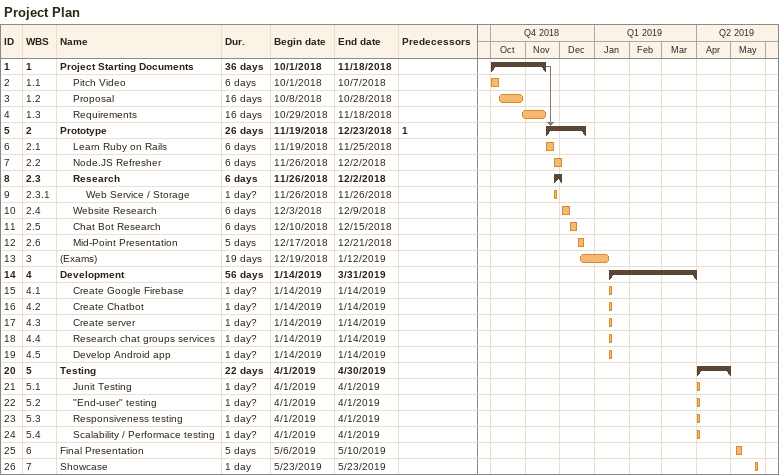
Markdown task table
Project Plan

| ID | WBS | Task | Duration | Start | Finish | Predecessors |
|---|---|---|---|---|---|---|
| 1 | 1 | **Project Starting Documents** | 36d | 2018-10-01 | 2018-11-18 |  |
| 2 | 1.1 | Pitch Video | 6d | 2018-10-01 | 2018-10-07 |  |
| 3 | 1.2 | Proposal | 16d | 2018-10-08 | 2018-10-28 |  |
| 4 | 1.3 | Requirements | 16d | 2018-10-29 | 2018-11-18 |  |
| 5 | 2 | **Prototype** | 26d | 2018-11-19 | 2018-12-23 | 1 |
| 6 | 2.1 | Learn Ruby on Rails | 6d | 2018-11-19 | 2018-11-25 |  |
| 7 | 2.2 | Node.JS Refresher | 6d | 2018-11-26 | 2018-12-02 |  |
| 8 | 2.3 | **Research** | 6d | 2018-11-26 | 2018-12-02 |  |
| 9 | 2.3.1 | Web Service / Storage | 1d? | 2018-11-26 | 2018-11-26 |  |
| 10 | 2.4 | Website Research | 6d | 2018-12-03 | 2018-12-09 |  |
| 11 | 2.5 | Chat Bot Research | 6d | 2018-12-10 | 2018-12-15 |  |
| 12 | 2.6 | Mid-Point Presentation | 5d | 2018-12-17 | 2018-12-21 |  |
| 13 | 3 | (Exams) | 19d | 2018-12-19 | 2019-01-12 |  |
| 14 | 4 | **Development** | 56d | 2019-01-14 | 2019-03-31 |  |
| 15 | 4.1 | Create Google Firebase | 1d? | 2019-01-14 | 2019-01-14 |  |
| 16 | 4.2 | Create Chatbot | 1d? | 2019-01-14 | 2019-01-14 |  |
| 17 | 4.3 | Create server | 1d? | 2019-01-14 | 2019-01-14 |  |
| 18 | 4.4 | Research chat groups services | 1d? | 2019-01-14 | 2019-01-14 |  |
| 19 | 4.5 | Develop Android app | 1d? | 2019-01-14 | 2019-01-14 |  |
| 20 | 5 | **Testing** | 22d | 2019-04-01 | 2019-04-30 |  |
| 21 | 5.1 | Junit Testing | 1d? | 2019-04-01 | 2019-04-01 |  |
| 22 | 5.2 | "End-user" testing | 1d? | 2019-04-01 | 2019-04-01 |  |
| 23 | 5.3 | Responsiveness testing | 1d? | 2019-04-01 | 2019-04-01 |  |
| 24 | 5.4 | Scalability / Performace testing | 1d? | 2019-04-01 | 2019-04-01 |  |
| 25 | 6 | Final Presentation | 5d | 2019-05-06 | 2019-05-10 |  |
| 26 | 7 | Showcase | 1d | 2019-05-23 | 2019-05-23 |  |
